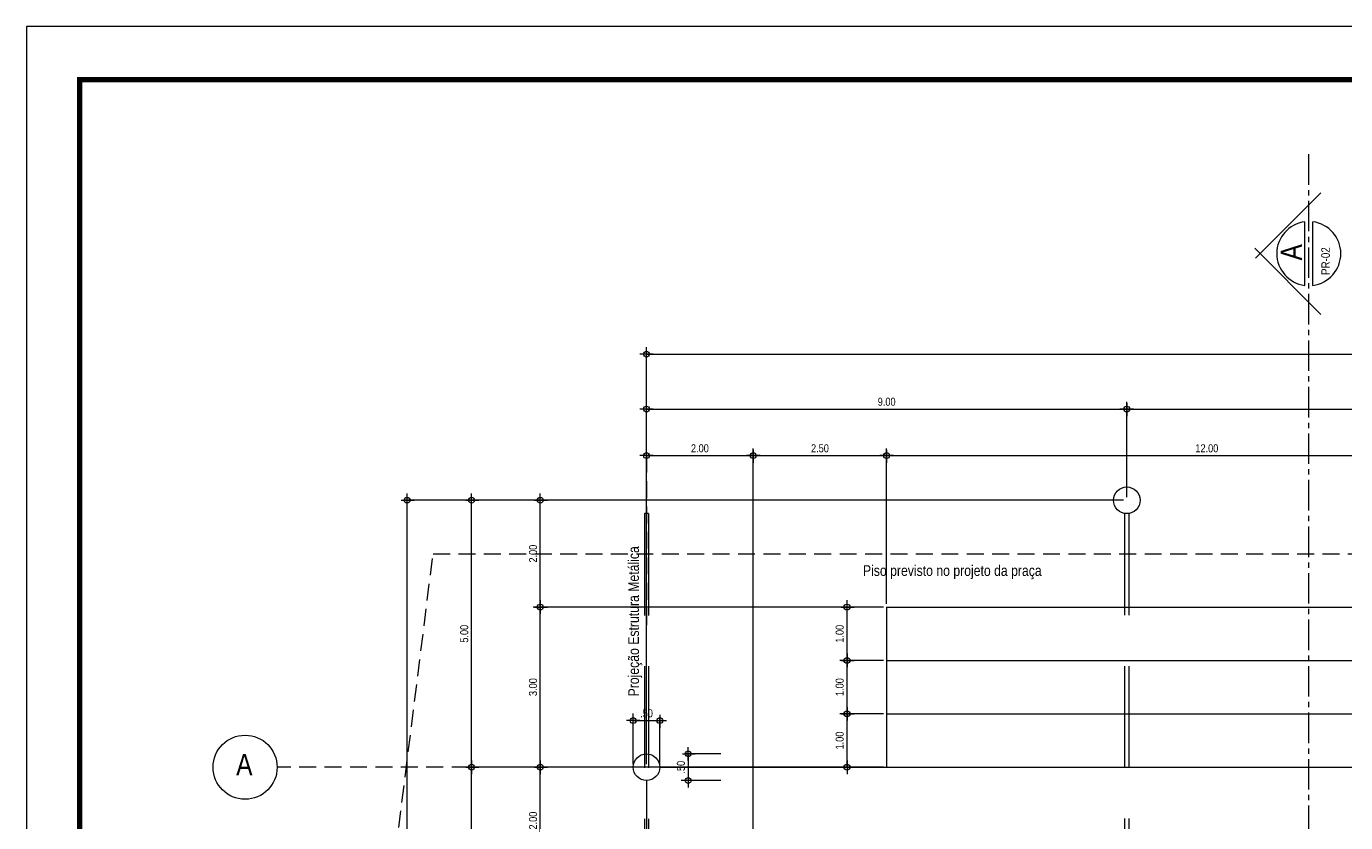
# Model space of a CAD drawing. Extents: x -56 to 214, y 236 to 291.
# Drawn here: x -53.02 to -28.3, y 275.69 to 290.61 of the extents above; entities that cross this region are included whole.
import ezdxf

# ---------------------------------------------------------------- set-up
doc = ezdxf.new("R2010")
doc.units = 0
doc.linetypes.add('CENTER2', pattern=[28.575, 19.05, -3.175, 3.175, -3.175])
doc.linetypes.add('DASHED2', pattern=[9.525, 6.35, -3.175])
doc.layers.get('Defpoints').update_dxf_attribs({"linetype": 'CONTINUOUS'})
for name, color, linetype in [('ARQUIBANCADA', 3, 'CONTINUOUS'), ('BASQUETE', 1, 'CONTINUOUS'), ('CORTE', 7, 'CONTINUOUS'), ('COTAS', 7, 'CONTINUOUS'), ('PAREDES', 6, 'CONTINUOUS'), ('PROJ_COB', 8, 'DASHED2')]:
    doc.layers.add(name, color=color, linetype=linetype)
doc.styles.add('COTAS', font='ARIALN.TTF', dxfattribs={"height": 0.15})
doc.dimstyles.new('ESCALA75', dxfattribs={"dimtxt": 0.15, "dimasz": 0.003, "dimexe": 0.06, "dimexo": 0.06, "dimgap": 0.06, "dimtad": 1, "dimzin": 4, "dimdsep": 46, "dimtxsty": 'COTAS', "dimblk": 'PONTO', "dimcen": 0.06, "dimdle": 0.06, "dimclrd": 256, "dimclre": 8, "dimclrt": 256, "dimadec": 0, "dimazin": 1, "dimtfac": 1, "dimtix": 1, "dimtmove": 0, "dimatfit": 3, "dimldrblk": 'OPEN90', "dimfxl": 1, "dimtolj": 1, "dimtzin": 0, "dimlwd": -1, "dimarcsym": 0})

# ---------------------------------------------------------------- blocks, each defined once
blk = doc.blocks.new('PONTO')
at = {"layer": 'COTAS'}
for p, q in [((-42.5, 0), (42.5, 0)), ((0, 36), (0, -44.6))]:
    blk.add_line(p, q, dxfattribs=at)
blk.add_circle((0, 0), 18.1, dxfattribs=at)
blk = doc.blocks.new('*D4')
at = {"layer": 'COTAS', "color": 8, "lineweight": -2}
for p, q in [((-41.403, 276.789), (-41.403, 282.625)), ((-39.403, 274.759), (-39.403, 282.625))]:
    blk.add_line(p, q, dxfattribs=at)
at = {"layer": 'COTAS'}
blk.add_line((-41.4, 282.565), (-39.406, 282.565), dxfattribs=at)
at = {"layer": 'Defpoints', "color": 0}
for p in [(-39.403, 282.565), (-41.403, 276.729), (-39.403, 274.699)]:
    blk.add_point(p, dxfattribs=at)
at = {"layer": 'COTAS', "xscale": 0.003, "yscale": 0.003, "zscale": 0.003, "rotation": 180}
blk.add_blockref('PONTO', (-41.403, 282.565), dxfattribs=at)
at = {"layer": 'COTAS', "xscale": 0.003, "yscale": 0.003, "zscale": 0.003}
blk.add_blockref('PONTO', (-39.403, 282.565), dxfattribs=at)
at = {"layer": 'COTAS', "insert": (-40.403, 282.702), "char_height": 0.15, "attachment_point": 5, "style": 'COTAS'}
blk.add_mtext('\\A1;2.00', dxfattribs=at)
blk = doc.blocks.new('_Open90')
at = {"layer": 'COTAS', "color": 0, "lineweight": -2}
for p, q in [((0, 0), (-1, 0)), ((-0.5, 0.5), (0, 0)), ((0, 0), (-0.5, -0.5))]:
    blk.add_line(p, q, dxfattribs=at)
blk = doc.blocks.new('*D5')
at = {"layer": 'COTAS', "color": 8, "lineweight": -2}
for p, q in [((-39.403, 274.759), (-39.403, 282.625)), ((-36.903, 279.789), (-36.903, 282.625))]:
    blk.add_line(p, q, dxfattribs=at)
at = {"layer": 'COTAS'}
blk.add_line((-39.4, 282.565), (-36.906, 282.565), dxfattribs=at)
at = {"layer": 'Defpoints', "color": 0}
for p in [(-36.903, 282.565), (-36.903, 279.729), (-39.403, 274.699)]:
    blk.add_point(p, dxfattribs=at)
at = {"layer": 'COTAS', "xscale": 0.003, "yscale": 0.003, "zscale": 0.003, "rotation": 180}
blk.add_blockref('PONTO', (-39.403, 282.565), dxfattribs=at)
at = {"layer": 'COTAS', "xscale": 0.003, "yscale": 0.003, "zscale": 0.003}
blk.add_blockref('PONTO', (-36.903, 282.565), dxfattribs=at)
at = {"layer": 'COTAS', "insert": (-38.153, 282.702), "char_height": 0.15, "attachment_point": 5, "style": 'COTAS'}
blk.add_mtext('\\A1;2.50', dxfattribs=at)
blk = doc.blocks.new('*D6')
at = {"layer": 'COTAS', "color": 8, "lineweight": -2}
for p, q in [((-36.903, 279.789), (-36.903, 282.625)), ((-24.903, 279.789), (-24.903, 282.625))]:
    blk.add_line(p, q, dxfattribs=at)
at = {"layer": 'COTAS'}
blk.add_line((-36.9, 282.565), (-24.906, 282.565), dxfattribs=at)
at = {"layer": 'Defpoints', "color": 0}
for p in [(-24.903, 282.565), (-36.903, 279.729), (-24.903, 279.729)]:
    blk.add_point(p, dxfattribs=at)
at = {"layer": 'COTAS', "xscale": 0.003, "yscale": 0.003, "zscale": 0.003, "rotation": 180}
blk.add_blockref('PONTO', (-36.903, 282.565), dxfattribs=at)
at = {"layer": 'COTAS', "xscale": 0.003, "yscale": 0.003, "zscale": 0.003}
blk.add_blockref('PONTO', (-24.903, 282.565), dxfattribs=at)
at = {"layer": 'COTAS', "insert": (-30.903, 282.702), "char_height": 0.15, "attachment_point": 5, "style": 'COTAS'}
blk.add_mtext('\\A1;12.00', dxfattribs=at)
blk = doc.blocks.new('*D11')
at = {"layer": 'COTAS', "color": 8, "lineweight": -2}
for p, q in [((-41.403, 276.789), (-41.403, 283.498)), ((-32.403, 281.789), (-32.403, 283.498))]:
    blk.add_line(p, q, dxfattribs=at)
at = {"layer": 'COTAS'}
blk.add_line((-41.4, 283.438), (-32.406, 283.438), dxfattribs=at)
at = {"layer": 'Defpoints', "color": 0}
for p in [(-32.403, 283.438), (-32.403, 281.729), (-41.403, 276.729)]:
    blk.add_point(p, dxfattribs=at)
at = {"layer": 'COTAS', "xscale": 0.003, "yscale": 0.003, "zscale": 0.003, "rotation": 180}
blk.add_blockref('PONTO', (-41.403, 283.438), dxfattribs=at)
at = {"layer": 'COTAS', "xscale": 0.003, "yscale": 0.003, "zscale": 0.003}
blk.add_blockref('PONTO', (-32.403, 283.438), dxfattribs=at)
at = {"layer": 'COTAS', "insert": (-36.903, 283.574), "char_height": 0.15, "attachment_point": 5, "style": 'COTAS'}
blk.add_mtext('\\A1;9.00', dxfattribs=at)
blk = doc.blocks.new('*D12')
at = {"layer": 'COTAS', "color": 8, "lineweight": -2}
for p, q in [((-32.403, 281.789), (-32.403, 283.498)), ((-23.403, 281.789), (-23.403, 283.498))]:
    blk.add_line(p, q, dxfattribs=at)
at = {"layer": 'COTAS'}
blk.add_line((-32.4, 283.438), (-23.406, 283.438), dxfattribs=at)
at = {"layer": 'Defpoints', "color": 0}
for p in [(-23.403, 283.438), (-32.403, 281.729), (-23.403, 281.729)]:
    blk.add_point(p, dxfattribs=at)
at = {"layer": 'COTAS', "xscale": 0.003, "yscale": 0.003, "zscale": 0.003, "rotation": 180}
blk.add_blockref('PONTO', (-32.403, 283.438), dxfattribs=at)
at = {"layer": 'COTAS', "xscale": 0.003, "yscale": 0.003, "zscale": 0.003}
blk.add_blockref('PONTO', (-23.403, 283.438), dxfattribs=at)
at = {"layer": 'COTAS', "insert": (-27.903, 283.574), "char_height": 0.15, "attachment_point": 5, "style": 'COTAS'}
blk.add_mtext('\\A1;9.00', dxfattribs=at)
blk = doc.blocks.new('*D43')
at = {"layer": 'COTAS', "color": 8, "lineweight": -2}
for p, q in [((-36.963, 276.729), (-43.453, 276.729)), ((-39.463, 274.729), (-43.453, 274.729))]:
    blk.add_line(p, q, dxfattribs=at)
at = {"layer": 'COTAS'}
blk.add_line((-43.393, 274.732), (-43.393, 276.726), dxfattribs=at)
at = {"layer": 'Defpoints', "color": 0}
for p in [(-43.393, 276.729), (-36.903, 276.729), (-39.403, 274.729)]:
    blk.add_point(p, dxfattribs=at)
at = {"layer": 'COTAS', "xscale": 0.003, "yscale": 0.003, "zscale": 0.003}
for p, rotation in [((-43.393, 276.729), 90), ((-43.393, 274.729), 270)]:
    blk.add_blockref('PONTO', p, dxfattribs=dict(at, rotation=rotation))
at = {"layer": 'COTAS', "insert": (-43.529, 275.729), "char_height": 0.15, "attachment_point": 5, "rotation": 90, "style": 'COTAS'}
blk.add_mtext('\\A1;2.00', dxfattribs=at)
blk = doc.blocks.new('*D44')
at = {"layer": 'COTAS', "color": 8, "lineweight": -2}
for p, q in [((-36.963, 279.729), (-43.453, 279.729)), ((-36.963, 276.729), (-43.453, 276.729))]:
    blk.add_line(p, q, dxfattribs=at)
at = {"layer": 'COTAS'}
blk.add_line((-43.393, 276.732), (-43.393, 279.726), dxfattribs=at)
at = {"layer": 'Defpoints', "color": 0}
for p in [(-43.393, 279.729), (-36.903, 279.729), (-36.903, 276.729)]:
    blk.add_point(p, dxfattribs=at)
at = {"layer": 'COTAS', "xscale": 0.003, "yscale": 0.003, "zscale": 0.003}
for p, rotation in [((-43.393, 279.729), 90), ((-43.393, 276.729), 270)]:
    blk.add_blockref('PONTO', p, dxfattribs=dict(at, rotation=rotation))
at = {"layer": 'COTAS', "insert": (-43.529, 278.229), "char_height": 0.15, "attachment_point": 5, "rotation": 90, "style": 'COTAS'}
blk.add_mtext('\\A1;3.00', dxfattribs=at)
blk = doc.blocks.new('*D45')
at = {"layer": 'COTAS', "color": 8, "lineweight": -2}
for p, q in [((-32.463, 281.729), (-43.453, 281.729)), ((-36.963, 279.729), (-43.453, 279.729))]:
    blk.add_line(p, q, dxfattribs=at)
at = {"layer": 'COTAS'}
blk.add_line((-43.393, 279.732), (-43.393, 281.726), dxfattribs=at)
at = {"layer": 'Defpoints', "color": 0}
for p in [(-43.393, 281.729), (-32.403, 281.729), (-36.903, 279.729)]:
    blk.add_point(p, dxfattribs=at)
at = {"layer": 'COTAS', "xscale": 0.003, "yscale": 0.003, "zscale": 0.003}
for p, rotation in [((-43.393, 281.729), 90), ((-43.393, 279.729), 270)]:
    blk.add_blockref('PONTO', p, dxfattribs=dict(at, rotation=rotation))
at = {"layer": 'COTAS', "insert": (-43.529, 280.729), "char_height": 0.15, "attachment_point": 5, "rotation": 90, "style": 'COTAS'}
blk.add_mtext('\\A1;2.00', dxfattribs=at)
blk = doc.blocks.new('*D49')
at = {"layer": 'COTAS', "color": 8, "lineweight": -2}
for p, q in [((-41.463, 276.729), (-44.741, 276.729)), ((-41.963, 267.729), (-44.741, 267.729))]:
    blk.add_line(p, q, dxfattribs=at)
at = {"layer": 'COTAS'}
blk.add_line((-44.681, 267.732), (-44.681, 276.726), dxfattribs=at)
at = {"layer": 'Defpoints', "color": 0}
for p in [(-44.681, 276.729), (-41.403, 276.729), (-41.903, 267.729)]:
    blk.add_point(p, dxfattribs=at)
at = {"layer": 'COTAS', "xscale": 0.003, "yscale": 0.003, "zscale": 0.003}
for p, rotation in [((-44.681, 276.729), 90), ((-44.681, 267.729), 270)]:
    blk.add_blockref('PONTO', p, dxfattribs=dict(at, rotation=rotation))
at = {"layer": 'COTAS', "insert": (-44.818, 272.229), "char_height": 0.15, "attachment_point": 5, "rotation": 90, "style": 'COTAS'}
blk.add_mtext('\\A1;9.00', dxfattribs=at)
blk = doc.blocks.new('*D50')
at = {"layer": 'COTAS', "color": 8, "lineweight": -2}
for p, q in [((-32.463, 281.729), (-44.741, 281.729)), ((-41.463, 276.729), (-44.741, 276.729))]:
    blk.add_line(p, q, dxfattribs=at)
at = {"layer": 'COTAS'}
blk.add_line((-44.681, 276.732), (-44.681, 281.726), dxfattribs=at)
at = {"layer": 'Defpoints', "color": 0}
for p in [(-44.681, 281.729), (-32.403, 281.729), (-41.403, 276.729)]:
    blk.add_point(p, dxfattribs=at)
at = {"layer": 'COTAS', "xscale": 0.003, "yscale": 0.003, "zscale": 0.003}
for p, rotation in [((-44.681, 281.729), 90), ((-44.681, 276.729), 270)]:
    blk.add_blockref('PONTO', p, dxfattribs=dict(at, rotation=rotation))
at = {"layer": 'COTAS', "insert": (-44.818, 279.229), "char_height": 0.15, "attachment_point": 5, "rotation": 90, "style": 'COTAS'}
blk.add_mtext('\\A1;5.00', dxfattribs=at)
blk = doc.blocks.new('*D51')
at = {"layer": 'COTAS', "color": 8, "lineweight": -2}
for p, q in [((-32.463, 281.729), (-45.951, 281.729)), ((-32.463, 247.729), (-45.951, 247.729))]:
    blk.add_line(p, q, dxfattribs=at)
at = {"layer": 'COTAS'}
blk.add_line((-45.891, 247.732), (-45.891, 281.726), dxfattribs=at)
at = {"layer": 'Defpoints', "color": 0}
for p in [(-45.891, 281.729), (-32.403, 281.729), (-32.403, 247.729)]:
    blk.add_point(p, dxfattribs=at)
at = {"layer": 'COTAS', "xscale": 0.003, "yscale": 0.003, "zscale": 0.003}
for p, rotation in [((-45.891, 281.729), 90), ((-45.891, 247.729), 270)]:
    blk.add_blockref('PONTO', p, dxfattribs=dict(at, rotation=rotation))
at = {"layer": 'COTAS', "insert": (-46.028, 264.729), "char_height": 0.15, "attachment_point": 5, "rotation": 90, "style": 'COTAS'}
blk.add_mtext('\\A1;34.00', dxfattribs=at)
blk = doc.blocks.new('*D53')
at = {"layer": 'COTAS', "color": 8, "lineweight": -2}
for p, q in [((-41.403, 276.789), (-41.403, 284.526)), ((-5.403, 276.789), (-5.403, 284.526))]:
    blk.add_line(p, q, dxfattribs=at)
at = {"layer": 'COTAS'}
blk.add_line((-41.4, 284.466), (-5.406, 284.466), dxfattribs=at)
at = {"layer": 'Defpoints', "color": 0}
for p in [(-5.403, 284.466), (-41.403, 276.729), (-5.403, 276.729)]:
    blk.add_point(p, dxfattribs=at)
at = {"layer": 'COTAS', "xscale": 0.003, "yscale": 0.003, "zscale": 0.003, "rotation": 180}
blk.add_blockref('PONTO', (-41.403, 284.466), dxfattribs=at)
at = {"layer": 'COTAS', "xscale": 0.003, "yscale": 0.003, "zscale": 0.003}
blk.add_blockref('PONTO', (-5.403, 284.466), dxfattribs=at)
at = {"layer": 'COTAS', "insert": (-23.403, 284.602), "char_height": 0.15, "attachment_point": 5, "style": 'COTAS'}
blk.add_mtext('\\A1;36.00', dxfattribs=at)
blk = doc.blocks.new('*D58')
at = {"layer": 'COTAS', "color": 8, "lineweight": -2}
for p, q in [((-36.963, 277.729), (-37.706, 277.729)), ((-36.963, 276.729), (-37.706, 276.729))]:
    blk.add_line(p, q, dxfattribs=at)
at = {"layer": 'COTAS'}
blk.add_line((-37.646, 276.732), (-37.646, 277.726), dxfattribs=at)
at = {"layer": 'Defpoints', "color": 0}
for p in [(-37.646, 277.729), (-36.903, 277.729), (-36.903, 276.729)]:
    blk.add_point(p, dxfattribs=at)
at = {"layer": 'COTAS', "xscale": 0.003, "yscale": 0.003, "zscale": 0.003}
for p, rotation in [((-37.646, 277.729), 90), ((-37.646, 276.729), 270)]:
    blk.add_blockref('PONTO', p, dxfattribs=dict(at, rotation=rotation))
at = {"layer": 'COTAS', "insert": (-37.783, 277.229), "char_height": 0.15, "attachment_point": 5, "rotation": 90, "style": 'COTAS'}
blk.add_mtext('\\A1;1.00', dxfattribs=at)
blk = doc.blocks.new('*D59')
at = {"layer": 'COTAS', "color": 8, "lineweight": -2}
for p, q in [((-36.963, 278.729), (-37.706, 278.729)), ((-36.963, 277.729), (-37.706, 277.729))]:
    blk.add_line(p, q, dxfattribs=at)
at = {"layer": 'COTAS'}
blk.add_line((-37.646, 277.732), (-37.646, 278.726), dxfattribs=at)
at = {"layer": 'Defpoints', "color": 0}
for p in [(-37.646, 278.729), (-36.903, 278.729), (-36.903, 277.729)]:
    blk.add_point(p, dxfattribs=at)
at = {"layer": 'COTAS', "xscale": 0.003, "yscale": 0.003, "zscale": 0.003}
for p, rotation in [((-37.646, 278.729), 90), ((-37.646, 277.729), 270)]:
    blk.add_blockref('PONTO', p, dxfattribs=dict(at, rotation=rotation))
at = {"layer": 'COTAS', "insert": (-37.783, 278.229), "char_height": 0.15, "attachment_point": 5, "rotation": 90, "style": 'COTAS'}
blk.add_mtext('\\A1;1.00', dxfattribs=at)
blk = doc.blocks.new('*D60')
at = {"layer": 'COTAS', "color": 8, "lineweight": -2}
for p, q in [((-36.963, 279.729), (-37.706, 279.729)), ((-36.963, 278.729), (-37.706, 278.729))]:
    blk.add_line(p, q, dxfattribs=at)
at = {"layer": 'COTAS'}
blk.add_line((-37.646, 278.732), (-37.646, 279.726), dxfattribs=at)
at = {"layer": 'Defpoints', "color": 0}
for p in [(-37.646, 279.729), (-36.903, 279.729), (-36.903, 278.729)]:
    blk.add_point(p, dxfattribs=at)
at = {"layer": 'COTAS', "xscale": 0.003, "yscale": 0.003, "zscale": 0.003}
for p, rotation in [((-37.646, 279.729), 90), ((-37.646, 278.729), 270)]:
    blk.add_blockref('PONTO', p, dxfattribs=dict(at, rotation=rotation))
at = {"layer": 'COTAS', "insert": (-37.783, 279.229), "char_height": 0.15, "attachment_point": 5, "rotation": 90, "style": 'COTAS'}
blk.add_mtext('\\A1;1.00', dxfattribs=at)
blk = doc.blocks.new('*D61')
at = {"layer": 'COTAS', "color": 8, "lineweight": -2}
for p, q in [((-41.653, 276.789), (-41.653, 277.661)), ((-41.153, 276.789), (-41.153, 277.661))]:
    blk.add_line(p, q, dxfattribs=at)
at = {"layer": 'COTAS'}
blk.add_line((-41.65, 277.601), (-41.156, 277.601), dxfattribs=at)
at = {"layer": 'Defpoints', "color": 0}
for p in [(-41.153, 277.601), (-41.653, 276.729), (-41.153, 276.729)]:
    blk.add_point(p, dxfattribs=at)
at = {"layer": 'COTAS', "xscale": 0.003, "yscale": 0.003, "zscale": 0.003, "rotation": 180}
blk.add_blockref('PONTO', (-41.653, 277.601), dxfattribs=at)
at = {"layer": 'COTAS', "xscale": 0.003, "yscale": 0.003, "zscale": 0.003}
blk.add_blockref('PONTO', (-41.153, 277.601), dxfattribs=at)
at = {"layer": 'COTAS', "insert": (-41.403, 277.738), "char_height": 0.15, "attachment_point": 5, "style": 'COTAS'}
blk.add_mtext('\\A1;.50', dxfattribs=at)
blk = doc.blocks.new('*D62')
at = {"layer": 'COTAS', "color": 8, "lineweight": -2}
for p, q in [((-40.013, 276.979), (-40.682, 276.979)), ((-40.013, 276.479), (-40.682, 276.479))]:
    blk.add_line(p, q, dxfattribs=at)
at = {"layer": 'COTAS'}
blk.add_line((-40.622, 276.976), (-40.622, 276.482), dxfattribs=at)
at = {"layer": 'Defpoints', "color": 0}
for p in [(-39.953, 276.979), (-40.622, 276.479), (-39.953, 276.479)]:
    blk.add_point(p, dxfattribs=at)
at = {"layer": 'COTAS', "xscale": 0.003, "yscale": 0.003, "zscale": 0.003}
for p, rotation in [((-40.622, 276.979), 90), ((-40.622, 276.479), 270)]:
    blk.add_blockref('PONTO', p, dxfattribs=dict(at, rotation=rotation))
at = {"layer": 'COTAS', "insert": (-40.758, 276.729), "char_height": 0.15, "attachment_point": 5, "rotation": 90, "style": 'COTAS'}
blk.add_mtext('\\A1;.50', dxfattribs=at)

msp = doc.modelspace()

# ---------------------------------------------------------------- linework, layer by layer
at = {"layer": 'ARQUIBANCADA', "linetype": 'Continuous'}
for p, q in [((-36.9029, 279.7286), (-36.9029, 276.7286)), ((-36.9029, 279.7286), (-24.9029, 279.7286)), ((-36.9029, 278.7286), (-24.9029, 278.7286)), ((-36.9029, 277.7286), (-24.9029, 277.7286)), ((-36.9029, 276.7286), (-24.9029, 276.7286))]:
    msp.add_line(p, q, dxfattribs=at)
at = {"layer": 'BASQUETE', "linetype": 'Continuous'}
for p, q in [((-41.1529, 276.7286), (-36.9029, 276.7286)), ((-41.4029, 276.4786), (-41.4029, 267.7286))]:
    msp.add_line(p, q, dxfattribs=at)
at = {"layer": 'CORTE', "color": 2, "linetype": 'CENTER2', "ltscale": 0.03}
msp.add_line((-28.9921, 272.823), (-28.9921, 288.2271), dxfattribs=at)
at = {"layer": 'CORTE', "color": 3}
for p, q in [((-28.7652, 287.4904), (-29.9935, 286.2622)), ((-29.0678, 285.7553), (-29.0678, 286.9457)), ((-28.9165, 285.7553), (-28.9165, 286.9457)), ((-28.7652, 285.2105), (-30.0043, 286.4496))]:
    msp.add_line(p, q, dxfattribs=at)
at = {"layer": 'CORTE'}
msp.add_lwpolyline([(-53.0239, 235.8593), (28.5761, 235.8593), (28.5761, 290.6058), (-53.0239, 290.6058)], close=True, dxfattribs=at)
at = {"layer": 'CORTE', "const_width": 0.1}
msp.add_lwpolyline([(-52.0239, 236.8593), (27.5761, 236.8593), (27.5761, 289.6058), (-52.0239, 289.6058)], close=True, dxfattribs=at)
at = {"layer": 'CORTE', "color": 3}
for start, end in [(97.24295, 262.75705), (277.24295, 82.75705)]:
    msp.add_arc((-28.9921, 286.3505), 0.6, start, end, dxfattribs=at)
at = {"layer": 'COTAS', "linetype": 'DASHED2', "ltscale": 0.05}
for p, q in [((-41.4029, 282.5651), (-41.4029, 279.276)), ((-41.4029, 276.7286), (-48.3252, 276.7286))]:
    msp.add_line(p, q, dxfattribs=at)
at = {"layer": 'COTAS'}
msp.add_circle((-48.9252, 276.7286), 0.6, dxfattribs=at)
at = {"layer": 'PAREDES', "linetype": 'Continuous'}
for centre in [(-32.4029, 281.7286), (-41.4029, 276.7286)]:
    msp.add_circle(centre, 0.25, dxfattribs=at)
at = {"layer": 'PROJ_COB', "ltscale": 0.3}
for p, q in [((-41.4429, 281.4786), (-41.4429, 247.9786)), ((-41.3629, 281.4786), (-41.4429, 281.4786)), ((-41.3629, 281.4786), (-41.3629, 247.9786)), ((-32.4429, 281.4818), (-32.4429, 247.7286)), ((-32.3629, 281.4818), (-32.3629, 247.7286))]:
    msp.add_line(p, q, dxfattribs=at)
at = {"layer": 'PROJ_COB', "color": 8, "ltscale": 0.05}
for p, q in [((-47.4029, 264.7286), (-45.4029, 280.7286)), ((-45.4029, 280.7286), (-1.4029, 280.7286))]:
    msp.add_line(p, q, dxfattribs=at)

# ---------------------------------------------------------------- texts
at = {"layer": 'COTAS', "style": 'COTAS', "text_generation_flag": 2}
msp.add_text('A', height=0.4, rotation=90, dxfattribs=at).set_placement((-29.1198, 286.5272))
at = {"layer": 'COTAS', "style": 'COTAS'}
for s, height, p in [('PR-02', 0.16, (-28.5983, 285.9494)), ('Projeção Estrutura Metálica', 0.2, (-41.5446, 278.0546))]:
    msp.add_text(s, height=height, rotation=90, dxfattribs=at).set_placement(p)
for s, height, p in [('Piso previsto no projeto da praça', 0.2, (-37.3474, 280.3123)), ('A', 0.4, (-49.0923, 276.5778))]:
    msp.add_text(s, height=height, dxfattribs=at).set_placement(p)

# ---------------------------------------------------------------- dimensions: what is measured, and where the dimension line sits
at = {"layer": 'COTAS'}
for base, p1, p2, picture, middle in [((-5.4029, 284.4657), (-41.4029, 276.7286), (-5.4029, 276.7286), '*D53', (-23.4029, 284.6023)), ((-32.4029, 283.4378), (-41.4029, 276.7286), (-32.4029, 281.7286), '*D11', (-36.9029, 283.5744)), ((-39.4029, 282.5651), (-41.4029, 276.7286), (-39.4029, 274.6986), '*D4', (-40.4029, 282.7017)), ((-41.1529, 277.601), (-41.6529, 276.7286), (-41.1529, 276.7286), '*D61', (-41.4029, 277.7376))]:
    dim = msp.add_linear_dim(base=base, p1=p1, p2=p2, dimstyle='ESCALA75', dxfattribs=at)
    dim.commit()
    dim.dimension.update_dxf_attribs({"geometry": picture, "text_midpoint": middle})
for base, p1, p2, picture, middle in [((-23.4029, 283.4378), (-32.4029, 281.7286), (-23.4029, 281.7286), '*D12', (-27.9029, 283.5744)), ((-36.9029, 282.5651), (-39.4029, 274.6986), (-36.9029, 279.7286), '*D5', (-38.1529, 282.7017)), ((-24.9029, 282.5651), (-36.9029, 279.7286), (-24.9029, 279.7286), '*D6', (-30.9029, 282.7017))]:
    dim = msp.add_linear_dim(base=base, p1=p1, p2=p2, dimstyle='ESCALA75', override={"dimtmove": 1}, dxfattribs=at)
    dim.commit()
    dim.dimension.update_dxf_attribs({"geometry": picture, "text_midpoint": middle})
for base, p1, p2, picture, middle in [((-45.8909, 281.7286), (-32.4029, 247.7286), (-32.4029, 281.7286), '*D51', (-46.0275, 264.7286)), ((-37.6462, 277.7286), (-36.9029, 276.7286), (-36.9029, 277.7286), '*D58', (-37.7828, 277.2286)), ((-40.6216, 276.4786), (-39.953, 276.9786), (-39.953, 276.4786), '*D62', (-40.7582, 276.7286))]:
    dim = msp.add_linear_dim(base=base, p1=p1, p2=p2, angle=90, dimstyle='ESCALA75', dxfattribs=at)
    dim.commit()
    dim.dimension.update_dxf_attribs({"geometry": picture, "text_midpoint": middle})
for base, p1, p2, picture, middle in [((-44.6814, 281.7286), (-41.4029, 276.7286), (-32.4029, 281.7286), '*D50', (-44.818, 279.2286)), ((-43.3925, 281.7286), (-36.9029, 279.7286), (-32.4029, 281.7286), '*D45', (-43.5291, 280.7286)), ((-43.3925, 279.7286), (-36.9029, 276.7286), (-36.9029, 279.7286), '*D44', (-43.5291, 278.2286)), ((-37.6462, 279.7286), (-36.9029, 278.7286), (-36.9029, 279.7286), '*D60', (-37.7828, 279.2286)), ((-37.6462, 278.7286), (-36.9029, 277.7286), (-36.9029, 278.7286), '*D59', (-37.7828, 278.2286)), ((-44.6814, 276.7286), (-41.9029, 267.7286), (-41.4029, 276.7286), '*D49', (-44.818, 272.2286)), ((-43.3925, 276.7286), (-39.4029, 274.7286), (-36.9029, 276.7286), '*D43', (-43.5291, 275.7286))]:
    dim = msp.add_linear_dim(base=base, p1=p1, p2=p2, angle=90, dimstyle='ESCALA75', override={"dimtmove": 1}, dxfattribs=at)
    dim.commit()
    dim.dimension.update_dxf_attribs({"geometry": picture, "text_midpoint": middle})

doc.saveas('drawing.dxf')
